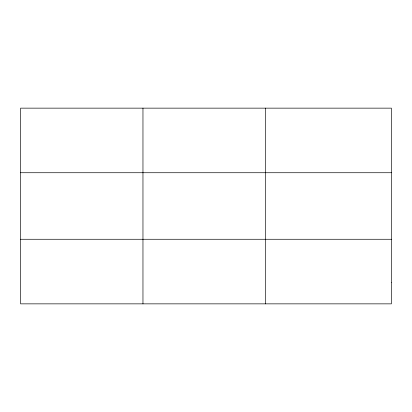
<?xml version="1.0" encoding="UTF-8"?>
<svg xmlns="http://www.w3.org/2000/svg" width="412" height="412" viewBox="0 0 412 412"><rect width="100%" height="100%" fill="white"/><g stroke="black" fill="none" stroke-linecap="round" stroke-linejoin="round"><path stroke-width="0.62" d="M142.964 303.855L142.964 108.145M265.328 303.855L265.328 108.145M20.6 172.731L391.4 172.731M20.6 239.269L391.4 239.269M391.4 282.328L391.4 303.855L20.6 303.855L20.6 108.145L391.4 108.145L391.4 282.328"/></g></svg>
